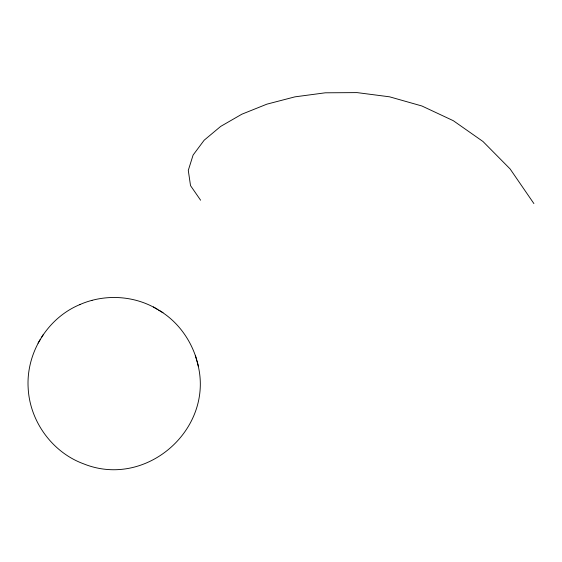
<?xml version="1.0" encoding="UTF-8"?>
<svg xmlns="http://www.w3.org/2000/svg" width="562" height="562" viewBox="0 0 562 562"><rect width="100%" height="100%" fill="white"/><g stroke="black" fill="none" stroke-linecap="round" stroke-linejoin="round"><path stroke-width="0.84" d="M80.169 304.464C47.573 317.804 26.021 352.852 28.156 387.913C29.723 421.219 52.238 452.354 83.619 463.833C147.195 489.509 216.511 427.113 196.96 361.176M38.047 343.136L40.359 339.357M41.321 337.776L43.443 334.313M79.621 304.688C104.349 293.708 134.339 295.289 157.493 309.388M91.515 300.508L92.028 300.361M158.625 310.076C179.123 322.005 193.44 343.242 198.351 366.298M153.377 306.929L162.994 312.69M200.613 200.213L190.525 185.622L188.284 170.384L193.096 155.063L204.154 140.219L220.669 126.415L241.843 114.212L266.873 104.167L294.959 96.847L325.3 92.807L357.109 92.611L389.578 96.819L421.907 105.993L453.302 120.697L482.969 141.491L510.099 168.93L533.9 203.577M195.337 355.282L196.735 360.432"/></g></svg>
